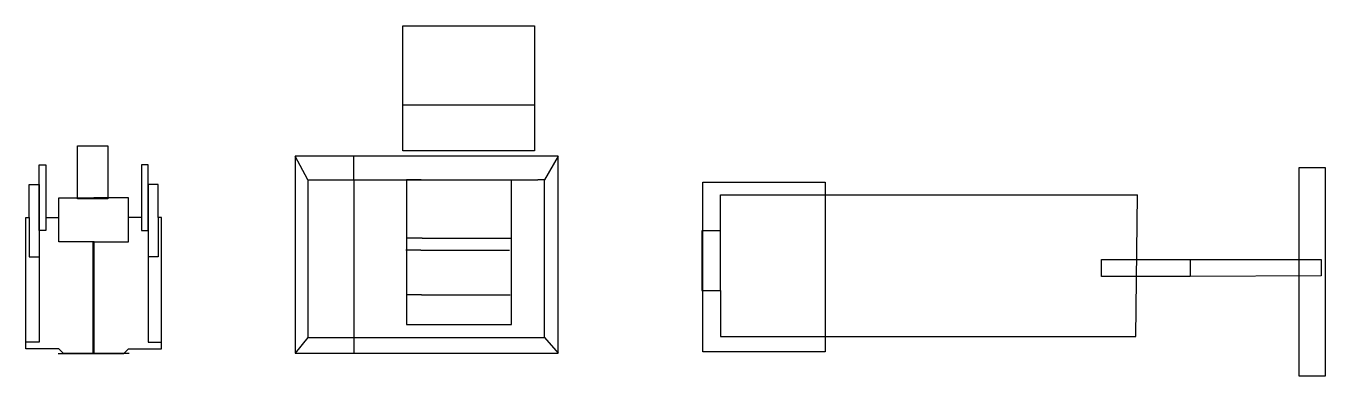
# Model space of a CAD drawing. Header units: millimetres. Extents: x 511 to 20282, y -344 to 4987.
import ezdxf

# ---------------------------------------------------------------- set-up
doc = ezdxf.new("R2010")
doc.units = ezdxf.units.MM

msp = doc.modelspace()

# ---------------------------------------------------------------- linework, layer by layer
for p, q in [((6248, 3087), (6248, 4987)), ((6248, 4987), (8248, 4987)), ((8248, 4987), (8248, 3087)), ((6248, 3087), (6248, 3787)), ((6248, 3787), (8248, 3787)), ((8610, 3004), (4610, 3004)), ((4610, 3004), (4610, 4)), ((4801, 2642), (4610, 3004)), ((5501, 2642), (5501, 3012)), ((8248, 3087), (6248, 3087)), ((8610, 3004), (8401, 2642)), ((8610, 4), (8610, 3004)), ((711, 2571), (711, 2871)), ((711, 2871), (811, 2871)), ((811, 2871), (811, 1871)), ((2371, 2871), (2271, 2871)), ((2271, 2871), (2271, 1871)), ((2371, 2571), (2371, 2871)), ((561, 2071), (561, 2571)), ((561, 2571), (711, 2571)), ((711, 1871), (711, 2571)), ((711, 2571), (711, 171)), ((2521, 2571), (2371, 2571)), ((2371, 1871), (2371, 2571)), ((2371, 2571), (2371, 171)), ((2521, 2071), (2521, 2571)), ((4801, 2642), (5501, 2642)), ((4801, 2642), (4801, 242)), ((5501, 2642), (5901, 2642)), ((5501, 2642), (5501, -8)), ((5901, 2642), (6301, 2642)), ((6301, 2642), (8301, 2642)), ((6301, 2642), (6301, 442)), ((6526, 2642), (6301, 2642)), ((6526, 2642), (7876, 2642)), ((7901, 442), (7901, 2642)), ((8401, 2642), (8301, 2642)), ((8401, 242), (8401, 2642)), ((11080, 1868), (11080, 2418)), ((11080, 2418), (12680, 2418)), ((12680, 2418), (17426, 2418)), ((17403, 259), (17426, 2418)), ((1011, 2071), (1011, 2371)), ((1011, 2371), (1541, 2371)), ((2071, 2371), (1541, 2371)), ((2071, 2071), (2071, 2371)), ((511, 71), (511, 2071)), ((511, 2071), (561, 2071)), ((561, 2071), (561, 1471)), ((811, 2071), (1011, 2071)), ((1011, 1700), (1011, 2071)), ((2070, 1700), (2071, 2071)), ((2271, 2071), (2071, 2071)), ((2571, 2071), (2521, 2071)), ((2521, 2071), (2521, 1471)), ((2571, 71), (2571, 2071)), ((811, 1871), (711, 1871)), ((2271, 1871), (2371, 1871)), ((1531, 1700), (1011, 1700)), ((1531, 0), (1531, 1700)), ((1531, 1700), (1536, 1700)), ((1545, 1700), (1535, 1700)), ((1536, 1700), (1546, 1700)), ((1550, 1700), (1545, 1700)), ((1550, 0), (1550, 1700)), ((1550, 1700), (2070, 1700)), ((6541, 1755), (6316, 1755)), ((6541, 1755), (7891, 1755)), ((561, 1471), (711, 1471)), ((2521, 1471), (2371, 1471)), ((6519, 1575), (6294, 1575)), ((6519, 1575), (7869, 1575)), ((18227, 1430), (20225, 1430)), ((20225, 1430), (20225, 1180)), ((20225, 1180), (18227, 1172)), ((6530, 891), (6305, 891)), ((6530, 891), (7880, 891)), ((11080, 959), (11080, 259)), ((6301, 442), (7901, 442)), ((4801, 242), (4610, 4)), ((4801, 242), (8401, 242)), ((8401, 242), (8610, 4)), ((11080, 259), (12680, 259)), ((12674, 259), (17403, 259)), ((711, 171), (511, 171)), ((1011, 71), (511, 71)), ((1000, 0), (2000, 0)), ((1081, 0), (1011, 71)), ((2081, 0), (1081, 0)), ((2000, 0), (2071, 71)), ((2071, 71), (2571, 71)), ((2371, 171), (2571, 171)), ((4610, 4), (8610, 4))]:
    msp.add_line(p, q)
for points in [[(1296, 3164), (1759, 3164), (1759, 2357), (1296, 2357)], [(19889, 2832), (20282, 2832), (20282, -344), (19889, -344)], [(10811, 2608), (12674, 2608), (12674, 27), (10811, 27)], [(11080, 1868), (10799, 1868), (10799, 959), (11080, 959)], [(16880, 1430), (18227, 1430), (18227, 1172), (16880, 1172)]]:
    msp.add_lwpolyline(points, close=True)

doc.saveas('drawing.dxf')
